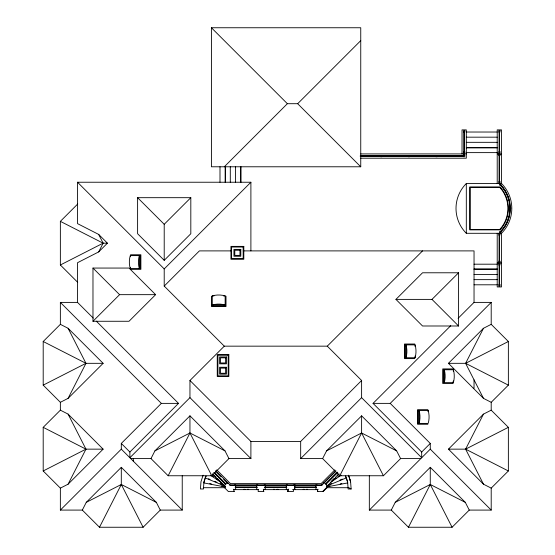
<?xml version="1.0" encoding="UTF-8"?>
<svg xmlns="http://www.w3.org/2000/svg" width="555" height="555" viewBox="0 0 555 555"><rect width="100%" height="100%" fill="white"/><g stroke="black" fill="none" stroke-linecap="round" stroke-linejoin="round"><path stroke-width="0.83" d="M509.823 209.055L509.58 212.752A33.286 33.286 0 0 1 502.996 228.66L500.499 231.518M510.038 209.055L509.795 212.78A33.501 33.501 0 0 1 503.17 228.792L500.659 231.657M510.253 209.055L510.01 212.808A33.716 33.716 0 0 1 503.343 228.924L500.818 231.796M203.921 482.295A25.53 25.53 0 0 1 206.065 475.982L203.921 482.295L203.435 488.99L200.431 488.99L200.979 481.705L203.13 475.191M335.893 470.647L321.623 484.917L229.943 484.917L229.763 485.341L321.803 485.341L323.031 484.12M93.261 318.119L77.527 302.392L77.527 262.709L98.658 251.928L103.126 243.173L98.658 234.411L77.527 223.63L77.527 182.234L250.895 182.234L250.895 250.895M182.234 475.753L182.234 510.087L160.277 510.087L143.114 527.25L99.484 527.25L82.32 510.087L60.363 510.087L60.363 488.129L43.2 470.966L43.2 427.336L60.363 410.166L60.363 402.306L68.085 398.365L85.963 363.324L68.085 328.282L60.363 324.342L60.363 302.392L77.527 302.392M60.363 488.129L68.085 484.189L85.963 449.148L68.085 414.106L60.363 410.166M82.32 510.087L86.261 502.358L121.302 467.317L156.337 502.358L160.277 510.087M99.484 527.25L121.302 484.487L121.302 467.317M130.737 458.59L150.981 458.59L154.921 450.868L189.956 415.827L224.997 450.868L228.938 458.59L250.895 458.59L250.895 441.426L189.956 380.487L224.289 346.16L327.277 346.16L422.542 250.895M150.981 458.59L168.144 475.753L189.956 432.99L189.956 415.827M327.277 346.16L361.61 380.487L300.671 441.426L300.671 458.59L322.628 458.59L326.569 450.868L361.61 415.827L396.652 450.868L400.592 458.59L420.829 458.59M322.628 458.59L339.792 475.753L361.61 432.99L361.61 415.827M369.332 475.753L369.332 510.087L391.289 510.087L408.452 527.25L452.082 527.25L469.252 510.087L491.203 510.087L491.203 488.129L508.366 470.966L508.366 427.336L491.203 410.166L491.203 402.306L483.481 398.365L465.603 363.324L483.481 328.282L491.203 324.342L491.203 302.392L474.039 302.392L458.097 318.327M391.289 510.087L395.229 502.358L430.271 467.317L465.312 502.358L469.252 510.087M408.452 527.25L430.271 484.487L430.271 467.317M491.203 488.129L483.481 484.189L465.603 449.148L483.481 414.106L491.203 410.166M77.721 282.342L60.363 264.985L60.363 221.355L77.721 203.997M98.658 251.928L107.42 243.173L98.658 234.411M60.363 402.306L43.2 385.142L43.2 341.505L60.363 324.342M164.211 260.337L164.211 224.289L190.816 197.684L190.816 233.731L164.211 260.337L137.605 233.731L137.605 197.684L190.816 197.684M224.289 166.784L287.372 103.702L297.667 103.702L360.75 166.784L360.75 27.75L211.413 27.75L211.413 166.784L360.75 166.784M297.667 103.702L360.75 40.626M92.976 321.269L119.582 294.663L155.629 294.663L129.024 321.269L92.976 321.269L92.976 268.058L129.024 268.058L155.629 294.663M224.289 346.16L164.211 286.082L164.211 268.918L250.895 182.234M164.211 286.082L199.398 250.895L230.734 250.895M68.085 398.365L103.126 363.324L68.085 328.282M68.085 484.189L103.126 449.148L68.085 414.106M182.234 510.087L121.302 449.148L121.302 443.431L161.352 403.374L178.516 403.374L129.884 452.013L129.884 457.729L189.956 397.658L189.956 380.487M60.363 510.087L121.302 449.148M168.144 475.753L211.774 475.753L228.938 458.59M215.874 477.522L215.93 476.967M395.937 299.388L422.542 272.782L458.59 272.782L458.59 325.993L422.542 325.993L395.937 299.388L431.984 299.388L458.59 272.782M228.126 483.093L227.821 483.398L223.672 479.249M233.731 489.205L234.161 491.563L228.403 491.563L224.331 487.498L225.087 486.735L212.329 473.977M235.23 485.341L235.66 484.917L235.66 489.635L235.23 489.205M257.118 489.205L256.688 489.635L256.688 484.917L257.118 485.341M264.839 485.341L265.269 484.917L265.269 489.635L264.839 489.205M300.671 458.59L361.61 397.658L361.61 380.487M286.727 489.205L286.297 489.635L286.297 484.917L286.727 485.341M361.61 397.658L421.689 457.729L421.689 452.013L373.05 403.374L450.743 325.688M287.802 491.563L288.225 489.205L287.802 491.563L293.38 491.563L293.38 489.635M373.05 403.374L390.214 403.374L491.203 302.392M334.832 469.884L321.088 483.627L230.478 483.627L216.734 469.884M316.336 489.205L315.906 489.635L315.906 484.917L316.336 485.341M317.835 489.205L317.411 491.563L323.163 491.563L327.235 487.498L326.479 486.735L339.237 473.977M329.677 477.466L323.745 483.398L323.44 483.093M330.385 476.759L335.602 471.542M317.411 491.563L317.835 491.133M325.716 483.856L337.447 472.125M326.173 483.703L337.038 472.832M325.792 484.383L337.794 472.381M483.481 398.365L448.44 363.324L483.481 328.282M331.314 481.296L332.528 480.082M332.993 479.61L334.186 478.424M335.636 476.967L335.692 477.522M336.913 475.697L338.606 473.998M339.792 475.753L383.422 475.753L400.592 458.59M421.689 452.013L430.271 443.431L390.214 403.374M369.332 510.087L430.271 449.148L430.271 443.431M491.203 402.306L508.366 385.142L508.366 341.505L491.203 324.342M483.481 484.189L448.44 449.148L483.481 414.106M333.166 480.096L335.976 478.181M338.085 476.752L339.493 475.795M330.641 482.33L341.152 475.184M60.363 264.985L103.126 243.173L107.42 243.173M43.2 385.142L85.963 363.324L103.126 363.324M43.2 470.966L85.963 449.148L103.126 449.148M154.921 450.868L189.956 432.99L224.997 450.868M86.261 502.358L121.302 484.487L156.337 502.358M448.44 363.324L465.603 363.324L508.366 341.505M326.569 450.868L361.61 432.99L396.652 450.868M448.44 449.148L465.603 449.148L508.366 427.336M395.229 502.358L430.271 484.487L465.312 502.358M329.122 484.57L331.453 483.606M339.986 480.075L342.31 479.111M346.341 477.904L326.472 486.138L327.54 485.674L324.203 482.337L324.203 482.94M328.477 486.152L330.149 485.833M340.166 483.925L341.831 483.606M326.992 486.874L347.749 482.912M466.311 132.028L497.211 132.028M466.311 137.175L497.211 137.175M466.311 142.323L497.211 142.323M466.311 147.477L497.211 147.477M466.311 147.907L497.211 147.907M466.311 152.625L497.211 152.625M360.812 153.915L466.311 153.915M497.211 153.915L501.505 153.915M360.257 155.844L380.654 155.844M381.937 155.844L408.279 155.844M409.562 155.844L435.897 155.844M437.187 155.844L463.522 155.844M360.257 156.059L380.654 156.059M381.937 156.059L408.279 156.059M409.562 156.059L435.897 156.059M437.187 156.059L463.522 156.059M360.257 156.274L380.654 156.274M381.937 156.274L408.279 156.274M409.562 156.274L435.897 156.274M437.187 156.274L463.522 156.274M360.805 158.203L466.311 158.203L466.311 129.884L462.024 129.884L462.024 153.915M497.211 233.301L497.211 286.942L501.505 286.942L501.505 233.301L466.311 233.301A35.222 35.222 0 0 1 466.311 183.525L501.505 183.525L501.505 129.884L497.211 129.884L497.211 183.525M243.173 250.895L474.039 250.895L474.039 302.392M497.211 262.91L501.505 262.91M474.039 264.194L497.211 264.194M474.039 268.918L497.211 268.918M474.039 269.348L497.211 269.348M474.039 274.496L497.211 274.496M474.039 279.644L497.211 279.644M474.039 284.798L497.211 284.798M223.429 295.898L225.15 295.898L225.15 305.916L212.274 305.916L212.274 295.898L213.987 295.898M414.786 344.017L404.47 344.017L404.47 358.606L414.786 358.606M415.091 346.591L415.091 344.87L405.074 344.87L405.074 357.746L415.091 357.746L415.091 356.033M453.053 368.902L442.737 368.902L442.737 383.491L453.053 383.491L453.053 381.778M453.359 371.475L453.359 369.762L443.348 369.762L443.348 382.638L453.359 382.638L453.359 380.917M473.325 388.216L474.039 388.216L474.039 379.863M427.87 424.263L417.554 424.263L417.554 409.673L427.87 409.673L427.87 411.387M250.895 441.426L300.671 441.426M224.636 485.674L224.026 485.674L227.363 482.337L227.363 482.94M235.23 487.061L257.007 487.061M264.839 487.061L286.727 487.061M294.448 487.061L316.336 487.061M235.23 487.276L257.007 487.276M264.839 487.276L286.727 487.276M294.448 487.276L316.336 487.276M224.331 487.498L225.15 487.706L203.435 487.706M235.23 487.491L257.007 487.491M264.839 487.491L286.727 487.491M294.448 487.491L316.336 487.491M327.235 487.498L326.631 487.498L322.989 491.133L323.163 491.563M326.423 487.706L348.131 487.706M348.443 475.191L350.594 481.705L351.135 488.99L348.131 488.99L347.645 482.295L345.501 475.982A25.53 25.53 0 0 1 347.645 482.295M233.731 489.42L235.445 489.42M256.903 489.42L258.616 489.42M263.341 489.42L265.054 489.42M286.512 489.42L288.225 489.42M292.95 489.42L294.663 489.42M316.121 489.42L317.835 489.42M233.731 489.635L258.616 489.635M263.341 489.635L288.225 489.635M292.95 489.635L317.835 489.635M263.341 489.205L263.771 491.563L258.186 491.563L258.186 489.635M209.734 483.606L211.4 483.925M221.417 485.833L223.089 486.152M203.824 482.912L225.399 487.033M208.479 478.792L210.033 479.43M214.688 481.358L217.012 482.323M220.12 483.606L222.444 484.57M205.225 477.904L225.094 486.138M465.603 363.324L508.366 385.142M60.363 221.355L103.126 243.173M465.603 449.148L508.366 470.966M43.2 341.505L85.963 363.324M43.2 427.336L85.963 449.148M348.131 487.276L351.135 488.99M211.372 475.316L213.481 476.752M216.29 478.66L218.399 480.096M210.414 475.184L220.925 482.33M211.413 27.75L287.372 103.702M431.984 299.388L458.59 325.993M430.271 449.148L491.203 510.087M137.605 197.684L164.211 224.289M77.527 182.234L164.211 268.918M92.976 268.058L119.582 294.663M189.956 397.658L250.895 458.59M96.286 321.144L178.516 403.374M263.341 491.133L263.771 491.563M60.363 302.392L161.352 403.374M215.673 470.647L229.943 484.917M215.964 471.542L221.181 476.759M233.731 491.133L234.161 491.563M214.376 472.381L225.85 483.856M214.528 472.832L225.399 483.703M213.772 472.381L225.85 484.459M212.96 473.998L215.839 476.884M217.387 478.424L223.623 484.661M224.22 485.257L225.212 486.256M121.302 443.431L129.884 452.013M500.818 185.023L503.343 187.902A33.716 33.716 0 0 1 510.01 204.011L510.253 207.764M500.659 185.162L503.17 188.034A33.501 33.501 0 0 1 509.795 204.039L510.038 207.764M500.499 185.308L502.996 188.159A33.286 33.286 0 0 1 509.58 204.067L509.823 207.764M430.271 484.487L452.082 527.25M361.61 432.99L383.422 475.753M189.956 432.99L211.774 475.753M121.302 484.487L143.114 527.25M321.623 484.917L321.803 485.341M349.005 476.447L350.628 481.927L350.17 479.888M499.569 132.028L499.569 151.834M499.569 153.118L499.569 154.339M499.569 155.629L499.569 181.804M499.569 235.015L499.569 261.19M499.569 262.48L499.569 263.701M499.569 264.992L499.569 284.798M499.354 132.028L499.354 151.834M499.354 153.118L499.354 154.339M499.354 155.629L499.354 181.804M499.354 235.015L499.354 261.19M499.354 262.48L499.354 263.701M499.354 264.992L499.354 284.798M499.139 132.028L499.139 151.834M499.139 153.118L499.139 154.339M499.139 155.629L499.139 181.804M499.139 235.015L499.139 261.19M499.139 262.48L499.139 263.701M499.139 264.992L499.139 284.798M466.311 183.525L466.311 233.301M464.382 132.028L464.382 151.834M464.382 153.118L464.382 155.414M464.167 132.028L464.167 151.834M464.167 153.118L464.167 155.414M463.952 132.028L463.952 151.834M463.952 153.118L463.952 155.414M316.981 484.917L316.981 485.341M307.539 489.205L307.539 489.635M306.679 489.205L306.679 489.635M304.105 489.205L304.105 489.635M303.245 489.205L303.245 489.635M294.559 487.061L294.559 487.491M293.81 484.917L293.81 485.341M287.372 484.917L287.372 485.341M286.616 487.061L286.616 487.491M277.93 489.205L277.93 489.635M277.07 489.205L277.07 489.635M274.496 489.205L274.496 489.635M273.636 489.205L273.636 489.635M264.194 484.917L264.194 485.341M257.763 484.917L257.763 485.341M248.321 489.205L248.321 489.635M247.461 489.205L247.461 489.635M244.887 489.205L244.887 489.635M244.027 489.205L244.027 489.635M241.023 166.784L241.023 182.234M240.593 166.784L240.593 182.234M235.445 166.784L235.445 182.234M234.585 484.917L234.585 485.341M230.297 166.784L230.297 182.234M226.003 296.203L226.003 306.52L211.413 306.52L211.413 296.203M225.573 166.784L225.573 182.234M225.15 166.784L225.15 182.234M219.995 166.784L219.995 182.234M133.311 458.59L133.311 461.163M130.564 256.472L130.564 254.759L140.88 254.759L140.88 269.348L130.564 269.348L130.564 267.628M501.505 183.525A35.222 35.222 0 0 1 501.505 233.301M212.274 295.898A16.733 11.835 0 0 1 225.15 295.898M453.359 369.762A16.733 11.835 -90 0 1 453.359 382.638M415.091 344.87A16.733 11.835 -90 0 1 415.091 357.746M501.463 227.481L499.75 229.437L470.175 229.437L470.175 187.382L499.75 187.382L501.463 189.338A31.351 31.351 0 0 1 501.463 227.481M501.803 227.744L499.944 229.867L469.745 229.867L469.745 186.952L499.944 186.952L501.803 189.075A31.781 31.781 0 0 1 501.803 227.744M500.173 231.234L499.327 232.198L500.298 233.051L501.144 232.08L500.173 231.234M294.878 484.917L294.448 485.341L294.448 489.205L294.878 489.635L294.878 484.917M500.298 183.774L499.327 184.621L500.173 185.592L501.144 184.739L500.298 183.774M464.812 130.737L463.522 130.737L463.522 132.028L464.812 132.028L464.812 130.737M500 130.737L498.716 130.737L498.716 132.028L500 132.028L500 130.737M464.812 151.834L463.522 151.834L463.522 153.118L464.812 153.118L464.812 151.834M500 151.834L498.716 151.834L498.716 153.118L500 153.118L500 151.834M500 154.339L498.716 154.339L498.716 155.629L500 155.629L500 154.339M381.937 155.414L380.654 155.414L380.654 156.704L381.937 156.704L381.937 155.414M409.562 155.414L408.279 155.414L408.279 156.704L409.562 156.704L409.562 155.414M437.187 155.414L435.897 155.414L435.897 156.704L437.187 156.704L437.187 155.414M464.812 155.414L463.522 155.414L463.522 156.704L464.812 156.704L464.812 155.414M500 181.804L498.716 181.804L498.716 183.095L500 183.095L500 181.804M510.725 207.764L509.435 207.764L509.435 209.055L510.725 209.055L510.725 207.764M500 233.731L498.716 233.731L498.716 235.015L500 235.015L500 233.731M243.811 246.385L230.942 246.385L230.942 259.261L243.811 259.261L243.811 246.385M243.173 247.03L231.581 247.03L231.581 258.616L243.173 258.616L243.173 247.03M240.808 249.389L233.946 249.389L233.946 256.257L240.808 256.257L240.808 249.389M239.954 250.25L234.8 250.25L234.8 255.397L239.954 255.397L239.954 250.25M140.269 255.612L130.258 255.612A16.733 11.835 -90 0 0 130.258 268.488L140.269 268.488L140.269 255.612M500 261.19L498.716 261.19L498.716 262.48L500 262.48L500 261.19M500 263.701L498.716 263.701L498.716 264.992L500 264.992L500 263.701M500 284.798L498.716 284.798L498.716 286.082L500 286.082L500 284.798M225.15 305L212.274 305A16.733 11.835 0 0 1 225.15 305M228.84 354.603L217.255 354.603L217.255 376.484L228.84 376.484L228.84 354.603M228.202 355.242L217.9 355.242L217.9 375.846L228.202 375.846L228.202 355.242M226.482 356.962L219.613 356.962L219.613 363.83L226.482 363.83L226.482 356.962M225.621 357.822L220.474 357.822L220.474 362.97L225.621 362.97L225.621 357.822M226.482 367.257L219.613 367.257L219.613 374.125L226.482 374.125L226.482 367.257M225.621 368.118L220.474 368.118L220.474 373.265L225.621 373.265L225.621 368.118M428.176 410.527L418.158 410.527L418.158 423.403L428.176 423.403A16.733 11.835 -90 0 0 428.176 410.527M444.257 382.638L444.257 369.762A16.733 11.835 -90 0 1 444.257 382.638M419.074 423.403L419.074 410.527A16.733 11.835 -90 0 1 419.074 423.403M405.989 357.746L405.989 344.87A16.733 11.835 -90 0 1 405.989 357.746M139.361 268.488L139.361 255.612A16.733 11.835 -90 0 0 139.361 268.488"/></g></svg>
